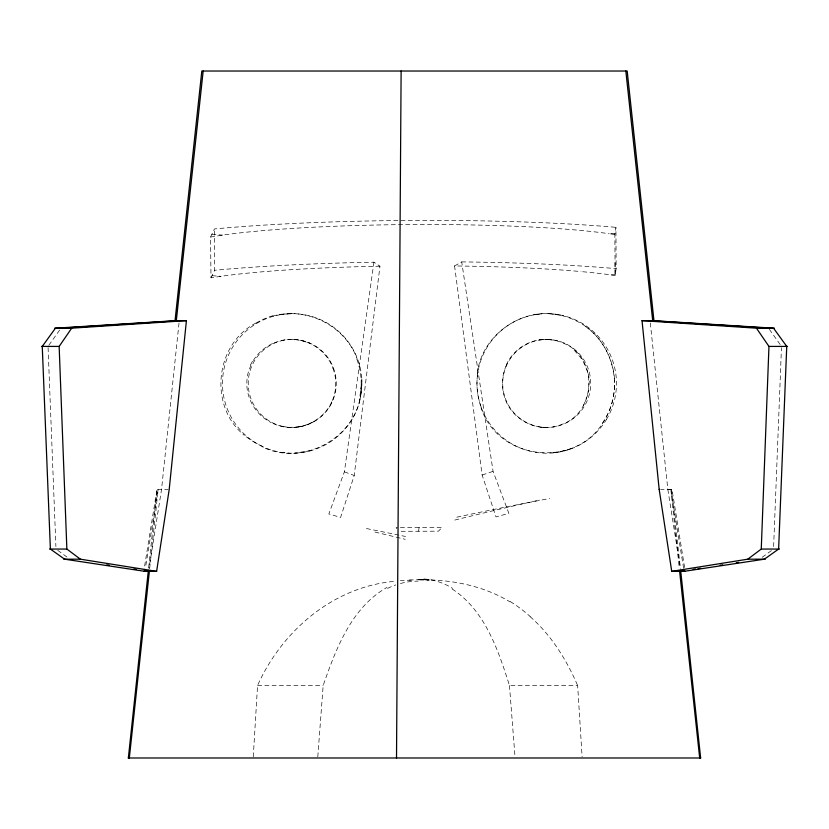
<?xml version="1.0" encoding="UTF-8"?>
<svg xmlns="http://www.w3.org/2000/svg" width="829" height="829" viewBox="0 0 829 829"><rect width="100%" height="100%" fill="white"/><g stroke="black" fill="none" stroke-linecap="round" stroke-linejoin="round"><path stroke-width="0.62" stroke-dasharray="4.14 3.11" d="M477.266 373.827C481.566 333.196 526.508 303.663 565.399 316.574A106.226 84.734 -61.2 0 1 577.336 321.445C612.196 338.657 625.18 386.697 604.838 419.526C577.948 469.255 498.395 461.535 480.996 407.681M361.9 385.454L361.869 379.464A69.76 69.75 -90 0 0 260.876 321.124A69.76 69.75 -90 0 0 247.539 437.007A69.76 69.75 -90 0 0 359.144 403.132L361.454 391.423L361.869 379.464L359.144 403.132L361.05 394.376M773.633 546.518L781.457 347.683M253.259 756.846L257.56 685.479C282.057 630.682 333.465 586.673 394.573 581.357M317.797 756.846L323.165 685.479C335.932 648.858 351.413 607.616 386.998 587.409M179.023 322.999L161.541 489.421L149.044 568.269M148.64 567.813L156.992 489.431L143.977 570.134M149.666 568.549L158.163 489.421L145.396 568.269M373.941 262.202L344.377 471.846L328.844 513.949L340.605 517.431L354.221 475.473L379.951 266.213L373.941 262.202A288.057 27.233 -0.3 0 0 214.545 270.285M418.593 531.171L419.122 527.399L442.137 527.41L438.417 531.182L399.982 531.296M615.045 262.7L615.128 275.497L614.869 234.586L615.937 227.333L616.134 268.658L615.128 275.497L611.201 274.938A236.773 22.383 -0.3 0 0 590.269 272.451L581.015 271.57M361.029 392.791C356.543 438.044 302.512 466.986 262.109 446.841M250.876 365.071L247.933 373.547A31.657 23.367 -80.8 0 0 246.855 382.117C246.172 398.853 256.234 415.194 271.166 422.593M379.951 266.213A235.695 22.29 -0.3 0 0 259.612 272.036L252.068 272.72A236.907 22.404 -0.3 0 0 221.022 276.295L211.001 277.819L210.535 237.063L214.41 228.959A287.632 27.191 -0.3 0 1 615.999 227.333M211.001 277.819L214.607 270.285L214.41 228.959M506.187 365.071C512.332 351.216 526.146 341.154 541.244 339.662M331.776 401.806C323.424 420.759 300.803 431.494 280.834 426.179A64.082 52.631 -52.9 0 1 271.176 422.572M506.415 365.206A42.31 38.859 75.1 0 0 505.058 398.718C512.032 419.453 536.239 432.147 557.254 425.961A64.009 51.243 53.9 0 0 562.083 424.324C596.528 412.127 598.31 357.372 563.958 343.434A61.595 51.243 -75.9 0 0 541.244 339.703M583.357 405.837L588.103 394.003L589.305 381.34A31.378 22.196 81.2 0 0 588.03 372.532M602.372 423.391C610.942 410.801 615.201 395.423 614.496 380.221M253.342 360.48C258.213 352.584 265.653 346.335 274.223 342.802M48.838 345.278L60.165 329.32M762.193 557.285L771.789 550.321M255.995 323.009C214.918 344.035 208.483 406.324 244.296 435.308M454.572 265.954L461.712 261.902L493.058 471.338L508.861 513.338L496.001 516.923L482.136 475.058L454.572 265.954A235.54 22.269 -0.3 0 1 581.005 271.57M314.782 421.246L306.937 424.717L298.067 426.987M482.136 475.058L493.058 471.338M570.963 448.852L560.964 451.556L551.347 452.997M273.042 316.046C306.74 306.398 345.569 325.952 357.237 359.195M310.74 450.696L294.637 453.142M210.535 237.063L222.732 235.094A231.592 21.896 -0.3 0 1 417.091 224.514L428.904 224.514A231.519 21.886 -0.3 0 1 609.222 233.737M279.56 314.647L292.191 313.683M299.756 426.811L289.29 427.412L280.834 426.179M535.472 314.46L541.41 313.88M411.422 580.082L400.407 580.714M615.056 233.322L609.263 233.737L614.869 234.586M611.201 274.938L615.253 274.648M539.109 339.942L547.689 339.434A44.02 44.01 -90 0 1 584.341 406.283A44.02 44.01 -90 0 1 508.125 404.604A44.02 44.01 -90 0 1 547.689 339.434M409.205 580.072C443.919 578.248 479.981 583.637 510.073 601.916M553.254 426.842L554.249 426.811M650.319 322.999L667.832 489.421L672.008 489.411L684.63 567.73M397.526 527.555L396.096 527.565L396.925 528.736M400.407 527.524L419.122 527.399M671.345 489.421L660.982 489.4M671.5 489.421L680.36 567.792M418.096 579.74L431.298 579.937M157.469 489.421L168.183 489.421M257.56 685.479L323.165 685.479M452.137 588.973C484.903 610.31 498.219 649.998 509.452 685.479L577.637 685.479L582.113 756.846M419.888 579.761L429.028 580.01L419.681 579.74M540.643 427.142L545.751 427.453M211.82 234.379L222.732 235.094M212.017 275.705L221.022 276.295M549.14 313.766L562.217 315.424M280.896 452.396L288.316 453.09M294.917 339.558L301.404 340.564L310.595 343.434M292.751 339.444C310.336 339.714 326.978 351.62 332.989 368.138M547.637 339.455L556.497 340.522M284.15 339.994L284.699 340.077M344.377 471.846L354.221 475.473M57.729 550.321L67.315 557.285M585.481 326.46C599.719 336.678 609.678 352.418 613.18 369.547A41.502 24.414 82.5 0 1 614.579 380.221M530.083 616.589C551.306 635.221 566.476 659.76 577.637 685.479M574.124 350.045L582.549 359.879L587.968 372.563M769.364 329.32L780.7 345.278M683.614 568.269L670.837 489.421L679.21 567.357M667.832 489.421L680.35 568.269M509.452 685.479L515.027 756.846M48.082 347.683L55.895 546.518M366.459 528.529A303.777 9.316 11.7 0 1 405.516 536.477M456.841 517.172A303.725 21.026 -12.7 0 1 549.658 498.519M461.712 261.902A288.026 27.233 -0.3 0 1 616.196 268.648M510.291 601.574A149.925 144.515 -50.1 0 1 530.156 616.507M423.899 578.953A63.087 62.03 -23.4 0 1 452.551 588.341M387.557 588.403A65.139 61.325 -4.3 0 1 395.785 584.922M400.448 583.492A65.139 61.325 -4.3 0 1 418.096 581.129M481.338 407.567A68.019 64.9 68.2 0 1 477.597 373.879M356.874 359.34A69.221 66.589 -69.1 0 1 360.605 392.739M262.441 446.303A112.64 87.967 -43.9 0 1 244.389 435.215M256.047 323.103A105.418 86.444 65.1 0 1 272.928 315.694M332.916 368.18A42.02 39.388 -72.2 0 1 331.859 401.847M274.254 342.874A61.191 52.248 76.3 0 1 294.917 339.403M250.576 364.864A38.124 29.606 -83.2 0 1 253.104 360.242M361.713 388.459A16 3.368 -83.6 0 1 361.247 392.894M374.977 532.063A277.249 7.73 13.6 0 1 405.236 539.316M454.831 520.063A278.088 18.093 -14.7 0 1 539.565 500.042M606.341 419.64A69.76 69.75 -90 0 0 548.259 313.694A69.76 69.75 -90 0 0 485.556 416.987A69.76 69.75 -90 0 0 606.341 419.64M329.849 406.283A44.02 44.01 -90 0 0 293.197 339.434A44.02 44.01 -90 0 0 253.643 404.604A44.02 44.01 -90 0 0 329.849 406.283"/><path stroke-width="1.24" d="M396.511 757.986L401.122 71.025M671.728 571.347L747.779 559.181L761.26 549.057L768.96 346.418L756.452 328.18L642.019 320.647L659.179 489.421L671.728 571.347L685.22 571.347M175.074 320.647L186.411 320.647L169.209 489.421L156.619 571.347L143.78 571.347M128.36 757.986L148.36 570.383M175.043 320.647L201.81 71.025L627.18 71.025L653.957 320.647M129.324 757.986L149.407 570.943M203.167 71.025L176.308 320.647L55.46 328.18L42.258 346.418L50.382 549.057L64.6 559.181L144.899 571.347M156.619 571.347L80.382 559.181L66.869 549.057L59.149 346.418L71.688 328.18L186.411 320.647M680.837 571.347L684.526 570.777M693.137 569.44L695.604 569.067M698.059 568.684L700.515 568.3M720.204 565.264L722.67 564.881M736.204 562.798L738.66 562.414M684.112 571.347L764.4 559.181L778.628 549.057L786.742 346.418L773.55 328.18L652.692 320.647L625.833 71.025M60.973 328.18L175.572 320.885M659.179 489.421L659.791 489.411M653.863 320.647L642.019 320.647M54.621 328.18L71.688 328.18M756.452 328.18L774.379 328.18M41.45 346.418L59.149 346.418M768.96 346.418L787.55 346.418M49.553 549.057L66.869 549.057M761.26 549.057L779.447 549.057M63.74 559.181L80.382 559.181M747.779 559.181L765.26 559.181M128.277 757.986L700.733 757.986M653.78 320.885L768.545 328.18M106.786 564.881L109.241 565.264M133.811 569.067L136.267 569.44M144.868 570.777L148.557 571.347M679.593 570.953L699.686 757.986M680.64 570.362L700.629 757.986"/></g></svg>
